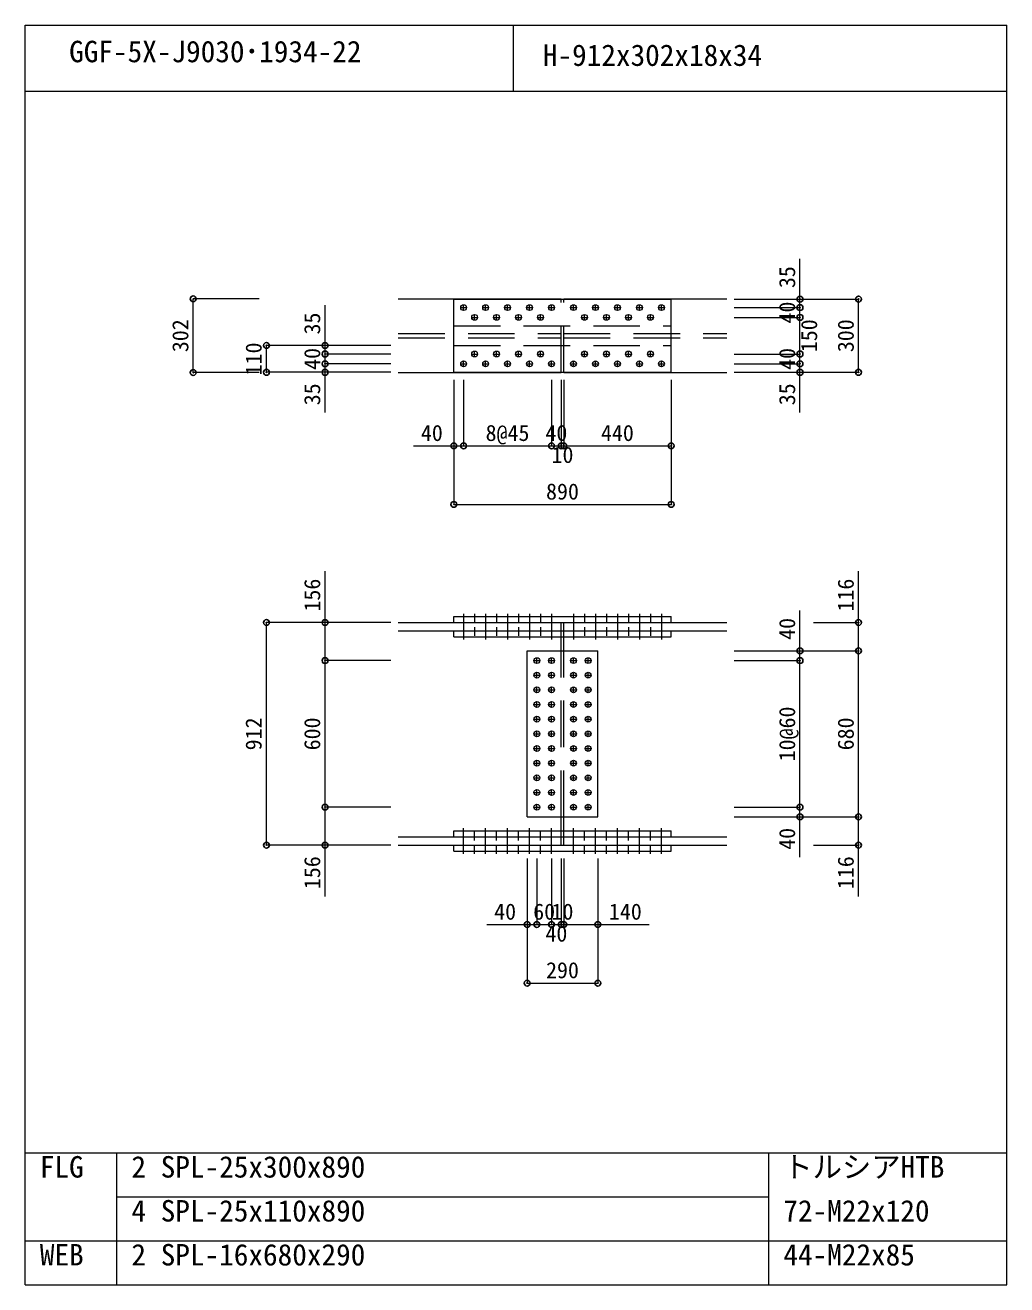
# Model space of a CAD drawing. Units: millimetres, scale not verified. Extents: x -8310 to 8310, y -4800 to 5700.
# Drawn here: x -4110 to -90, y 540 to 5700 of the extents above; entities that cross this region are included whole.
import ezdxf
from ezdxf.enums import TextEntityAlignment as Align

# ---------------------------------------------------------------- set-up
doc = ezdxf.new("R2010")
doc.units = ezdxf.units.MM
doc.header["$LTSCALE"] = 30
doc.header["$PDMODE"] = 32
doc.header["$PDSIZE"] = 24
doc.linetypes.add('DASHED1', pattern=[1.8, 1.2, -0.6])
doc.linetypes.add('USER2', pattern=[9.525, 6.35, -3.175])
doc.layers.add('0-0', color=7, linetype='Continuous')
doc.layers.add('0-2', color=7, linetype='Continuous')
for name, color, linetype, lineweight in [('0-1', 7, 'Continuous', 18), ('0-5', 7, 'Continuous', 18), ('0-6', 7, 'USER2', 18), ('0-8', 7, 'Continuous', 18), ('0-9', 7, 'Continuous', 18), ('0-A', 7, 'Continuous', 18), ('0-B', 7, 'Continuous', 18)]:
    doc.layers.add(name, color=color, linetype=linetype, lineweight=lineweight)
doc.styles.add('ＭＳ ゴシック', font='')
doc.styles.get('ＭＳ ゴシック').set_extended_font_data('MS Gothic')

msp = doc.modelspace()

# ---------------------------------------------------------------- linework, layer by layer
at = {"layer": '0-0'}
for p in [(-3422, 4579), (-937, 4578), (-937, 4543), (-697, 4578), (-937, 4503), (-3122, 4388), (-2882, 4388), (-2882, 4353), (-937, 4353), (-3422, 4277), (-3122, 4278), (-2882, 4313), (-2882, 4278), (-937, 4313), (-937, 4278), (-697, 4278), (-2354.5, 3977), (-2314.5, 3977), (-1954.5, 3977), (-1914.5, 3977), (-1904.5, 3977), (-1464.5, 3977), (-2354.5, 3737), (-1464.5, 3737), (-3122, 3253), (-2882, 3253), (-697, 3253), (-937, 3137), (-697, 3137), (-2882, 3097), (-937, 3097), (-2882, 2497), (-937, 2497), (-937, 2457), (-697, 2457), (-3122, 2341), (-2882, 2341), (-697, 2341), (-2054.5, 2016), (-2014.5, 2016), (-1954.5, 2016), (-1914.5, 2016), (-1904.5, 2016), (-1764.5, 2016), (-2054.5, 1776), (-1764.5, 1776)]:
    msp.add_point(p, dxfattribs=at)
at = {"layer": '0-1'}
for p, q in [((-4110, 540), (-4110, 5700)), ((-4110, 5700), (-90, 5700)), ((-2110, 5430), (-2110, 5700)), ((-90, 540), (-90, 5700)), ((-4110, 5430), (-90, 5430)), ((-4110, 1080), (-90, 1080)), ((-3735, 540), (-3735, 1080)), ((-1065, 540), (-1065, 1080)), ((-3735, 900), (-1065, 900)), ((-4110, 720), (-90, 720)), ((-4110, 540), (-90, 540))]:
    msp.add_line(p, q, dxfattribs=at)
at = {"layer": '0-5'}
for p, q in [((-2582, 4579), (-1914.5, 4579)), ((-2354.5, 4578), (-1464.5, 4578)), ((-2354.5, 4278), (-2354.5, 4578)), ((-1914.5, 4578), (-1914.5, 4579)), ((-1904.5, 4578), (-1904.5, 4579)), ((-1904.5, 4579), (-1237, 4579)), ((-2582, 4277), (-1914.5, 4277)), ((-1914.5, 4277), (-1914.5, 4278)), ((-1904.5, 4277), (-1904.5, 4278)), ((-1904.5, 4277), (-1237, 4277)), ((-2582, 3253), (-1914.5, 3253)), ((-2354.5, 3278), (-1464.5, 3278)), ((-2354.5, 3253), (-2354.5, 3278)), ((-1904.5, 3253), (-1237, 3253)), ((-1904.5, 3219), (-1904.5, 3253)), ((-2354.5, 3219), (-1464.5, 3219)), ((-2354.5, 3194), (-2354.5, 3219)), ((-1904.5, 3219), (-1237, 3219)), ((-1914.5, 3137), (-1914.5, 3194)), ((-1904.5, 3137), (-1904.5, 3194)), ((-2054.5, 3137), (-1764.5, 3137)), ((-2054.5, 2457), (-2054.5, 3137)), ((-1914.5, 2400), (-1914.5, 2457)), ((-1904.5, 2400), (-1904.5, 2457)), ((-2582, 2375), (-1914.5, 2375)), ((-2354.5, 2400), (-1914.5, 2400)), ((-2354.5, 2375), (-2354.5, 2400)), ((-2354.5, 2375), (-1914.5, 2375)), ((-1914.5, 2400), (-1464.5, 2400)), ((-1914.5, 2375), (-1464.5, 2375)), ((-1464.5, 2375), (-1464.5, 2400)), ((-2354.5, 2341), (-1914.5, 2341)), ((-2354.5, 2316), (-2354.5, 2341)), ((-1914.5, 2341), (-1464.5, 2341)), ((-1904.5, 2341), (-1237, 2341)), ((-1464.5, 2316), (-1464.5, 2341)), ((-2354.5, 2316), (-1914.5, 2316)), ((-1914.5, 2316), (-1464.5, 2316))]:
    msp.add_line(p, q, dxfattribs=at)
for points in [[(-2354.5, 4278), (-1464.5, 4278), (-1464.5, 4578)], [(-2582, 3219), (-1914.5, 3219), (-1914.5, 3253)], [(-2354.5, 3253), (-1464.5, 3253), (-1464.5, 3278)], [(-2354.5, 3194), (-1464.5, 3194), (-1464.5, 3219)], [(-2054.5, 2457), (-1764.5, 2457), (-1764.5, 3137)], [(-2582, 2341), (-1914.5, 2341), (-1914.5, 2375)], [(-1904.5, 2341), (-1904.5, 2375), (-1237, 2375)]]:
    msp.add_lwpolyline(points, dxfattribs=at)
at = {"layer": '0-6'}
for p, q in [((-2354.5, 4578), (-1464.5, 4578)), ((-1914.5, 4278), (-1914.5, 4578)), ((-1904.5, 4278), (-1904.5, 4578)), ((-2354.5, 4468), (-1464.5, 4468)), ((-2582, 4437), (-1914.5, 4437)), ((-2582, 4419), (-1914.5, 4419)), ((-2354.5, 4388), (-1464.5, 4388)), ((-1904.5, 4437), (-1237, 4437)), ((-1904.5, 4419), (-1237, 4419)), ((-2354.5, 4278), (-1464.5, 4278)), ((-1914.5, 3194), (-1914.5, 3219)), ((-1904.5, 3194), (-1904.5, 3219)), ((-1914.5, 2457), (-1914.5, 3137)), ((-1904.5, 2457), (-1904.5, 3137)), ((-1914.5, 2375), (-1914.5, 2400)), ((-1904.5, 2375), (-1904.5, 2400))]:
    msp.add_line(p, q, dxfattribs=at)
at = {"layer": '0-8'}
for p, q in [((-2325.5, 4543), (-2303.5, 4543)), ((-2314.5, 4532), (-2314.5, 4554)), ((-2235.5, 4543), (-2213.5, 4543)), ((-2224.5, 4532), (-2224.5, 4554)), ((-2145.5, 4543), (-2123.5, 4543)), ((-2134.5, 4532), (-2134.5, 4554)), ((-2055.5, 4543), (-2033.5, 4543)), ((-2044.5, 4532), (-2044.5, 4554)), ((-1965.5, 4543), (-1943.5, 4543)), ((-1954.5, 4532), (-1954.5, 4554)), ((-1875.5, 4543), (-1853.5, 4543)), ((-1864.5, 4532), (-1864.5, 4554)), ((-1785.5, 4543), (-1763.5, 4543)), ((-1774.5, 4532), (-1774.5, 4554)), ((-1695.5, 4543), (-1673.5, 4543)), ((-1684.5, 4532), (-1684.5, 4554)), ((-1605.5, 4543), (-1583.5, 4543)), ((-1594.5, 4532), (-1594.5, 4554)), ((-1515.5, 4543), (-1493.5, 4543)), ((-1504.5, 4532), (-1504.5, 4554)), ((-2280.5, 4503), (-2258.5, 4503)), ((-2269.5, 4492), (-2269.5, 4514)), ((-2190.5, 4503), (-2168.5, 4503)), ((-2179.5, 4492), (-2179.5, 4514)), ((-2100.5, 4503), (-2078.5, 4503)), ((-2089.5, 4492), (-2089.5, 4514)), ((-2010.5, 4503), (-1988.5, 4503)), ((-1999.5, 4492), (-1999.5, 4514)), ((-1830.5, 4503), (-1808.5, 4503)), ((-1819.5, 4492), (-1819.5, 4514)), ((-1740.5, 4503), (-1718.5, 4503)), ((-1729.5, 4492), (-1729.5, 4514)), ((-1650.5, 4503), (-1628.5, 4503)), ((-1639.5, 4492), (-1639.5, 4514)), ((-1560.5, 4503), (-1538.5, 4503)), ((-1549.5, 4492), (-1549.5, 4514)), ((-2280.5, 4353), (-2258.5, 4353)), ((-2269.5, 4342), (-2269.5, 4364)), ((-2190.5, 4353), (-2168.5, 4353)), ((-2179.5, 4342), (-2179.5, 4364)), ((-2100.5, 4353), (-2078.5, 4353)), ((-2089.5, 4342), (-2089.5, 4364)), ((-2010.5, 4353), (-1988.5, 4353)), ((-1999.5, 4342), (-1999.5, 4364)), ((-1830.5, 4353), (-1808.5, 4353)), ((-1819.5, 4342), (-1819.5, 4364)), ((-1740.5, 4353), (-1718.5, 4353)), ((-1729.5, 4342), (-1729.5, 4364)), ((-1650.5, 4353), (-1628.5, 4353)), ((-1639.5, 4342), (-1639.5, 4364)), ((-1560.5, 4353), (-1538.5, 4353)), ((-1549.5, 4342), (-1549.5, 4364)), ((-2325.5, 4313), (-2303.5, 4313)), ((-2314.5, 4302), (-2314.5, 4324)), ((-2235.5, 4313), (-2213.5, 4313)), ((-2224.5, 4302), (-2224.5, 4324)), ((-2145.5, 4313), (-2123.5, 4313)), ((-2134.5, 4302), (-2134.5, 4324)), ((-2055.5, 4313), (-2033.5, 4313)), ((-2044.5, 4302), (-2044.5, 4324)), ((-1965.5, 4313), (-1943.5, 4313)), ((-1954.5, 4302), (-1954.5, 4324)), ((-1875.5, 4313), (-1853.5, 4313)), ((-1864.5, 4302), (-1864.5, 4324)), ((-1785.5, 4313), (-1763.5, 4313)), ((-1774.5, 4302), (-1774.5, 4324)), ((-1695.5, 4313), (-1673.5, 4313)), ((-1684.5, 4302), (-1684.5, 4324)), ((-1605.5, 4313), (-1583.5, 4313)), ((-1594.5, 4302), (-1594.5, 4324)), ((-1515.5, 4313), (-1493.5, 4313)), ((-1504.5, 4302), (-1504.5, 4324)), ((-2025.5, 3097), (-2003.5, 3097)), ((-2014.5, 3086), (-2014.5, 3108)), ((-1965.5, 3097), (-1943.5, 3097)), ((-1954.5, 3086), (-1954.5, 3108)), ((-1875.5, 3097), (-1853.5, 3097)), ((-1864.5, 3086), (-1864.5, 3108)), ((-1815.5, 3097), (-1793.5, 3097)), ((-1804.5, 3086), (-1804.5, 3108)), ((-2014.5, 3026), (-2014.5, 3048)), ((-1954.5, 3026), (-1954.5, 3048)), ((-1864.5, 3026), (-1864.5, 3048)), ((-1804.5, 3026), (-1804.5, 3048)), ((-2025.5, 3037), (-2003.5, 3037)), ((-1965.5, 3037), (-1943.5, 3037)), ((-1875.5, 3037), (-1853.5, 3037)), ((-1815.5, 3037), (-1793.5, 3037)), ((-2025.5, 2977), (-2003.5, 2977)), ((-2014.5, 2966), (-2014.5, 2988)), ((-1965.5, 2977), (-1943.5, 2977)), ((-1954.5, 2966), (-1954.5, 2988)), ((-1875.5, 2977), (-1853.5, 2977)), ((-1864.5, 2966), (-1864.5, 2988)), ((-1815.5, 2977), (-1793.5, 2977)), ((-1804.5, 2966), (-1804.5, 2988)), ((-2025.5, 2917), (-2003.5, 2917)), ((-2014.5, 2906), (-2014.5, 2928)), ((-1965.5, 2917), (-1943.5, 2917)), ((-1954.5, 2906), (-1954.5, 2928)), ((-1875.5, 2917), (-1853.5, 2917)), ((-1864.5, 2906), (-1864.5, 2928)), ((-1815.5, 2917), (-1793.5, 2917)), ((-1804.5, 2906), (-1804.5, 2928)), ((-2025.5, 2857), (-2003.5, 2857)), ((-2014.5, 2846), (-2014.5, 2868)), ((-1965.5, 2857), (-1943.5, 2857)), ((-1954.5, 2846), (-1954.5, 2868)), ((-1875.5, 2857), (-1853.5, 2857)), ((-1864.5, 2846), (-1864.5, 2868)), ((-1815.5, 2857), (-1793.5, 2857)), ((-1804.5, 2846), (-1804.5, 2868)), ((-2025.5, 2797), (-2003.5, 2797)), ((-2014.5, 2786), (-2014.5, 2808)), ((-1965.5, 2797), (-1943.5, 2797)), ((-1954.5, 2786), (-1954.5, 2808)), ((-1875.5, 2797), (-1853.5, 2797)), ((-1864.5, 2786), (-1864.5, 2808)), ((-1815.5, 2797), (-1793.5, 2797)), ((-1804.5, 2786), (-1804.5, 2808)), ((-2025.5, 2737), (-2003.5, 2737)), ((-2014.5, 2726), (-2014.5, 2748)), ((-1965.5, 2737), (-1943.5, 2737)), ((-1954.5, 2726), (-1954.5, 2748)), ((-1875.5, 2737), (-1853.5, 2737)), ((-1864.5, 2726), (-1864.5, 2748)), ((-1815.5, 2737), (-1793.5, 2737)), ((-1804.5, 2726), (-1804.5, 2748)), ((-2014.5, 2666), (-2014.5, 2688)), ((-1954.5, 2666), (-1954.5, 2688)), ((-1864.5, 2666), (-1864.5, 2688)), ((-1804.5, 2666), (-1804.5, 2688)), ((-2025.5, 2677), (-2003.5, 2677)), ((-1965.5, 2677), (-1943.5, 2677)), ((-1875.5, 2677), (-1853.5, 2677)), ((-1815.5, 2677), (-1793.5, 2677)), ((-2025.5, 2617), (-2003.5, 2617)), ((-2014.5, 2606), (-2014.5, 2628)), ((-1965.5, 2617), (-1943.5, 2617)), ((-1954.5, 2606), (-1954.5, 2628)), ((-1875.5, 2617), (-1853.5, 2617)), ((-1864.5, 2606), (-1864.5, 2628)), ((-1815.5, 2617), (-1793.5, 2617)), ((-1804.5, 2606), (-1804.5, 2628)), ((-2025.5, 2557), (-2003.5, 2557)), ((-2014.5, 2546), (-2014.5, 2568)), ((-1965.5, 2557), (-1943.5, 2557)), ((-1954.5, 2546), (-1954.5, 2568)), ((-1875.5, 2557), (-1853.5, 2557)), ((-1864.5, 2546), (-1864.5, 2568)), ((-1815.5, 2557), (-1793.5, 2557)), ((-1804.5, 2546), (-1804.5, 2568)), ((-2025.5, 2497), (-2003.5, 2497)), ((-2014.5, 2486), (-2014.5, 2508)), ((-1965.5, 2497), (-1943.5, 2497)), ((-1954.5, 2486), (-1954.5, 2508)), ((-1875.5, 2497), (-1853.5, 2497)), ((-1864.5, 2486), (-1864.5, 2508)), ((-1815.5, 2497), (-1793.5, 2497)), ((-1804.5, 2486), (-1804.5, 2508))]:
    msp.add_line(p, q, dxfattribs=at)
at = {"layer": '0-9'}
for p, q in [((-2314.5, 3288), (-2314.5, 3184)), ((-2224.5, 3288), (-2224.5, 3184)), ((-2134.5, 3288), (-2134.5, 3184)), ((-2044.5, 3288), (-2044.5, 3184)), ((-1954.5, 3288), (-1954.5, 3184)), ((-1864.5, 3288), (-1864.5, 3184)), ((-1774.5, 3288), (-1774.5, 3184)), ((-1684.5, 3288), (-1684.5, 3184)), ((-1594.5, 3288), (-1594.5, 3184)), ((-1504.5, 3288), (-1504.5, 3184)), ((-2314.5, 2306), (-2314.5, 2410)), ((-2224.5, 2306), (-2224.5, 2410)), ((-2134.5, 2306), (-2134.5, 2410)), ((-2044.5, 2306), (-2044.5, 2410)), ((-1954.5, 2306), (-1954.5, 2410)), ((-1864.5, 2306), (-1864.5, 2410)), ((-1774.5, 2306), (-1774.5, 2410)), ((-1684.5, 2306), (-1684.5, 2410)), ((-1594.5, 2306), (-1594.5, 2410)), ((-1504.5, 2306), (-1504.5, 2410))]:
    msp.add_line(p, q, dxfattribs=at)
at = {"layer": '0-9', "linetype": 'DASHED1'}
for p, q in [((-2269.5, 3288), (-2269.5, 3184)), ((-2179.5, 3288), (-2179.5, 3184)), ((-2089.5, 3288), (-2089.5, 3184)), ((-1999.5, 3288), (-1999.5, 3184)), ((-1819.5, 3288), (-1819.5, 3184)), ((-1729.5, 3288), (-1729.5, 3184)), ((-1639.5, 3288), (-1639.5, 3184)), ((-1549.5, 3288), (-1549.5, 3184)), ((-2269.5, 2306), (-2269.5, 2410)), ((-2179.5, 2306), (-2179.5, 2410)), ((-2089.5, 2306), (-2089.5, 2410)), ((-1999.5, 2306), (-1999.5, 2410)), ((-1819.5, 2306), (-1819.5, 2410)), ((-1729.5, 2306), (-1729.5, 2410)), ((-1639.5, 2306), (-1639.5, 2410)), ((-1549.5, 2306), (-1549.5, 2410))]:
    msp.add_line(p, q, dxfattribs=at)
at = {"layer": '0-A'}
for p, q in [((-3152, 4579), (-3422, 4579)), ((-1207, 4578), (-937, 4578)), ((-1207, 4578), (-697, 4578)), ((-1207, 4543), (-937, 4543)), ((-1207, 4503), (-937, 4503)), ((-2612, 4388), (-3122, 4388)), ((-2612, 4388), (-2882, 4388)), ((-2612, 4353), (-2882, 4353)), ((-1207, 4353), (-937, 4353)), ((-2612, 4313), (-2882, 4313)), ((-2882, 4113), (-2882, 4313)), ((-1207, 4313), (-937, 4313)), ((-937, 4113), (-937, 4313)), ((-2612, 4278), (-2882, 4278)), ((-2354.5, 4247), (-2354.5, 3977)), ((-2354.5, 4247), (-2354.5, 3737)), ((-2314.5, 4247), (-2314.5, 3977)), ((-2314.5, 4247), (-2314.5, 3977)), ((-1954.5, 4247), (-1954.5, 3977)), ((-1954.5, 4247), (-1954.5, 3977)), ((-1914.5, 4247), (-1914.5, 3977)), ((-1914.5, 4247), (-1914.5, 3977)), ((-1904.5, 4247), (-1904.5, 3977)), ((-1904.5, 4247), (-1904.5, 3977)), ((-1464.5, 4247), (-1464.5, 3977)), ((-1464.5, 4247), (-1464.5, 3737)), ((-1207, 4278), (-937, 4278)), ((-2519.5, 3977), (-2314.5, 3977)), ((-2314.5, 3977), (-1954.5, 3977)), ((-1954.5, 3977), (-1914.5, 3977)), ((-1914.5, 3977), (-1904.5, 3977)), ((-1904.5, 3977), (-1464.5, 3977)), ((-2354.5, 3737), (-1464.5, 3737)), ((-2612, 3253), (-3122, 3253)), ((-2612, 3253), (-2882, 3253)), ((-881.89, 3253), (-697, 3253)), ((-2612, 3097), (-2882, 3097)), ((-1207, 3137), (-937, 3137)), ((-1207, 3137), (-697, 3137)), ((-1207, 3097), (-937, 3097)), ((-2612, 2497), (-2882, 2497)), ((-2882, 2131), (-2882, 2497)), ((-1207, 2497), (-937, 2497)), ((-937, 2292), (-937, 2497)), ((-1207, 2457), (-937, 2457)), ((-1207, 2457), (-697, 2457)), ((-697, 2131), (-697, 2457)), ((-2612, 2341), (-2882, 2341)), ((-881.89, 2341), (-697, 2341)), ((-2054.5, 2286), (-2054.5, 2016)), ((-2054.5, 2286), (-2054.5, 1776)), ((-2014.5, 2286), (-2014.5, 2016)), ((-2014.5, 2286), (-2014.5, 2016)), ((-1954.5, 2286), (-1954.5, 2016)), ((-1954.5, 2286), (-1954.5, 2016)), ((-1914.5, 2286), (-1914.5, 2016)), ((-1914.5, 2286), (-1914.5, 2016)), ((-1904.5, 2286), (-1904.5, 2016)), ((-1904.5, 2286), (-1904.5, 2016)), ((-1764.5, 2286), (-1764.5, 2016)), ((-1764.5, 2286), (-1764.5, 1776)), ((-2219.5, 2016), (-2014.5, 2016)), ((-2014.5, 2016), (-1954.5, 2016)), ((-1954.5, 2016), (-1914.5, 2016)), ((-1914.5, 2016), (-1904.5, 2016)), ((-1904.5, 2016), (-1554.5, 2016)), ((-2054.5, 1776), (-1764.5, 1776))]:
    msp.add_line(p, q, dxfattribs=at)
for points in [[(-1207, 4543), (-937, 4543), (-937, 4743)], [(-3152, 4277), (-3422, 4277), (-3422, 4579)], [(-2612, 4353), (-2882, 4353), (-2882, 4553)], [(-1207, 4278), (-697, 4278), (-697, 4578)], [(-1207, 4503), (-937, 4503), (-937, 4543)], [(-1207, 4353), (-937, 4353), (-937, 4503)], [(-2612, 4278), (-3122, 4278), (-3122, 4388)], [(-2612, 4313), (-2882, 4313), (-2882, 4353)], [(-1207, 4313), (-937, 4313), (-937, 4353)], [(-2612, 3097), (-2882, 3097), (-2882, 3463)], [(-1207, 3137), (-697, 3137), (-697, 3463)], [(-2612, 2341), (-3122, 2341), (-3122, 3253)], [(-1207, 3097), (-937, 3097), (-937, 3302)], [(-2612, 2497), (-2882, 2497), (-2882, 3097)], [(-1207, 2457), (-697, 2457), (-697, 3137)], [(-1207, 2497), (-937, 2497), (-937, 3097)]]:
    msp.add_lwpolyline(points, dxfattribs=at)
at = {"layer": '0-B'}
for centre in [(-2314.5, 4543), (-2224.5, 4543), (-2134.5, 4543), (-2044.5, 4543), (-1954.5, 4543), (-1864.5, 4543), (-1774.5, 4543), (-1684.5, 4543), (-1594.5, 4543), (-1504.5, 4543), (-2269.5, 4503), (-2179.5, 4503), (-2089.5, 4503), (-1999.5, 4503), (-1819.5, 4503), (-1729.5, 4503), (-1639.5, 4503), (-1549.5, 4503), (-2269.5, 4353), (-2179.5, 4353), (-2089.5, 4353), (-1999.5, 4353), (-1819.5, 4353), (-1729.5, 4353), (-1639.5, 4353), (-1549.5, 4353), (-2314.5, 4313), (-2224.5, 4313), (-2134.5, 4313), (-2044.5, 4313), (-1954.5, 4313), (-1864.5, 4313), (-1774.5, 4313), (-1684.5, 4313), (-1594.5, 4313), (-1504.5, 4313), (-2014.5, 3097), (-1954.5, 3097), (-1864.5, 3097), (-1804.5, 3097), (-2014.5, 3037), (-1954.5, 3037), (-1864.5, 3037), (-1804.5, 3037), (-2014.5, 2977), (-1954.5, 2977), (-1864.5, 2977), (-1804.5, 2977), (-2014.5, 2917), (-1954.5, 2917), (-1864.5, 2917), (-1804.5, 2917), (-2014.5, 2857), (-1954.5, 2857), (-1864.5, 2857), (-1804.5, 2857), (-2014.5, 2797), (-1954.5, 2797), (-1864.5, 2797), (-1804.5, 2797), (-2014.5, 2737), (-1954.5, 2737), (-1864.5, 2737), (-1804.5, 2737), (-2014.5, 2677), (-1954.5, 2677), (-1864.5, 2677), (-1804.5, 2677), (-2014.5, 2617), (-1954.5, 2617), (-1864.5, 2617), (-1804.5, 2617), (-2014.5, 2557), (-1954.5, 2557), (-1864.5, 2557), (-1804.5, 2557), (-2014.5, 2497), (-1954.5, 2497), (-1864.5, 2497), (-1804.5, 2497)]:
    msp.add_circle(centre, 12, dxfattribs=at)

# ---------------------------------------------------------------- texts
at = {"layer": '0-2', "style": 'ＭＳ ゴシック'}
for s, p in [('GGF-5X-J9030･1934-22', (-3930, 5521.8)), ('H-912x302x18x34', (-1990, 5506.8)), ('FLG', (-4050, 952.8)), ('2', (-3675, 952.8)), ('SPL-25x300x890', (-3555, 952.8)), ('トルシアHTB', (-1005, 952.8)), ('4', (-3675, 772.8)), ('SPL-25x110x890', (-3555, 772.8)), ('72-M22x120', (-1005, 772.8)), ('WEB', (-4050, 592.8)), ('2', (-3675, 592.8)), ('SPL-16x680x290', (-3555, 592.8)), ('44-M22x85', (-1005, 592.8))]:
    msp.add_text(s, height=87.98, dxfattribs=at).set_placement(p, align=Align.BOTTOM_LEFT)
at = {"layer": '0-A', "style": 'ＭＳ ゴシック'}
for s, p in [('35', (-937, 4623)), ('40', (-937, 4478)), ('302', (-3422, 4360.5)), ('35', (-2882, 4433)), ('150', (-847, 4360.5)), ('300', (-697, 4360.5)), ('110', (-3122, 4265.5)), ('40', (-2882, 4288)), ('40', (-937, 4288)), ('35', (-2882, 4143)), ('35', (-937, 4143)), ('156', (-2882, 3298)), ('116', (-697, 3298)), ('40', (-937, 3182)), ('10@60', (-937, 2684.5)), ('912', (-3122, 2729.5)), ('600', (-2882, 2729.5)), ('680', (-697, 2729.5)), ('40', (-937, 2322)), ('156', (-2882, 2161)), ('116', (-697, 2161))]:
    msp.add_text(s, height=65.98, rotation=90, dxfattribs=at).set_placement(p, align=Align.BOTTOM_LEFT)
for s, p in [('40', (-2489.5, 3977)), ('8@45', (-2224.5, 3977)), ('40', (-1979.5, 3977)), ('440', (-1752, 3977)), ('10', (-1954.5, 3887)), ('890', (-1977, 3737)), ('40', (-2189.5, 2016)), ('60', (-2029.5, 2016)), ('10', (-1954.5, 2016)), ('140', (-1719.5, 2016)), ('40', (-1979.5, 1926)), ('290', (-1977, 1776))]:
    msp.add_text(s, height=65.98, dxfattribs=at).set_placement(p, align=Align.BOTTOM_LEFT)

doc.saveas('drawing.dxf')
